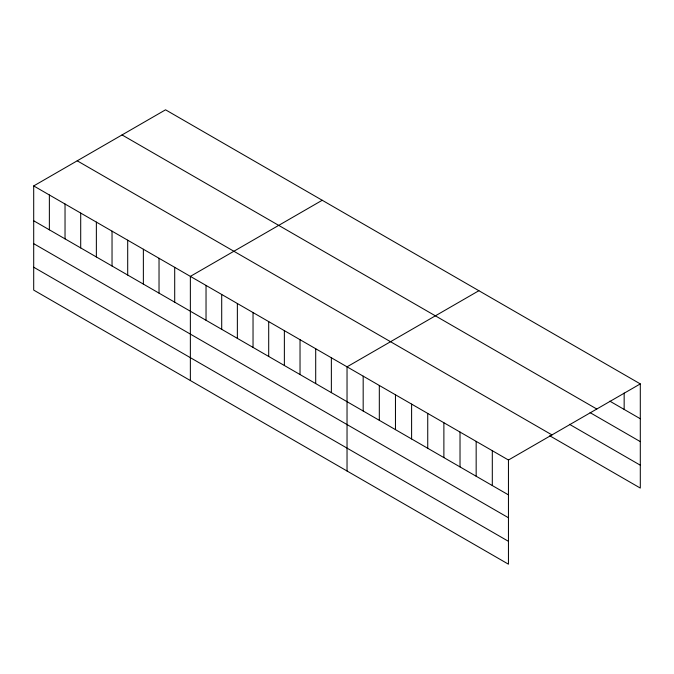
<?xml version="1.0" encoding="UTF-8"?>
<svg xmlns="http://www.w3.org/2000/svg" width="674" height="674" viewBox="0 0 674 674"><rect width="100%" height="100%" fill="white"/><g stroke="black" fill="none" stroke-linecap="round" stroke-linejoin="round"><path stroke-width="1.01" d="M33.7 185.931L508.449 460.022L508.449 564.189L33.7 290.098L33.7 185.931L165.551 109.811L640.3 383.902L640.3 488.069L549.731 435.775M322.223 200.262L190.363 276.382L190.363 380.549M478.885 290.713L347.034 366.833L347.034 471M508.449 460.022L640.3 383.902M609.81 401.148L640.3 418.748M122.045 134.926L596.785 409.025M590.079 412.631L640.3 441.622M569.454 424.291L640.3 465.195M77.215 160.808L551.955 434.907M33.7 220.777L508.449 494.876M33.7 243.659L508.449 517.75M33.7 267.224L508.449 541.315M624.158 393.035L624.158 409.43M492.306 450.704L492.306 485.558M476.164 441.386L476.164 476.24M460.022 432.068L460.022 466.914M443.88 422.75L443.88 457.595M427.737 413.432L427.737 448.277M411.603 404.114L411.603 438.959M395.461 394.796L395.461 429.641M379.319 385.469L379.319 420.323M363.176 376.151L363.176 411.005M331.364 357.793L331.364 392.639M315.702 348.744L315.702 383.59M300.031 339.696L300.031 374.55M284.369 330.656L284.369 365.502M268.699 321.608L268.699 356.453M253.036 312.567L253.036 347.413M237.366 303.519L237.366 338.365M221.704 294.471L221.704 329.325M206.033 285.431L206.033 320.276M174.701 267.342L174.701 302.188M159.03 258.294L159.03 293.139M143.368 249.245L143.368 284.099M127.698 240.205L127.698 275.051M112.036 231.157L112.036 266.003M96.365 222.117L96.365 256.963M80.703 213.068L80.703 247.914M65.033 204.02L65.033 238.874M49.37 194.98L49.37 229.826"/></g></svg>
